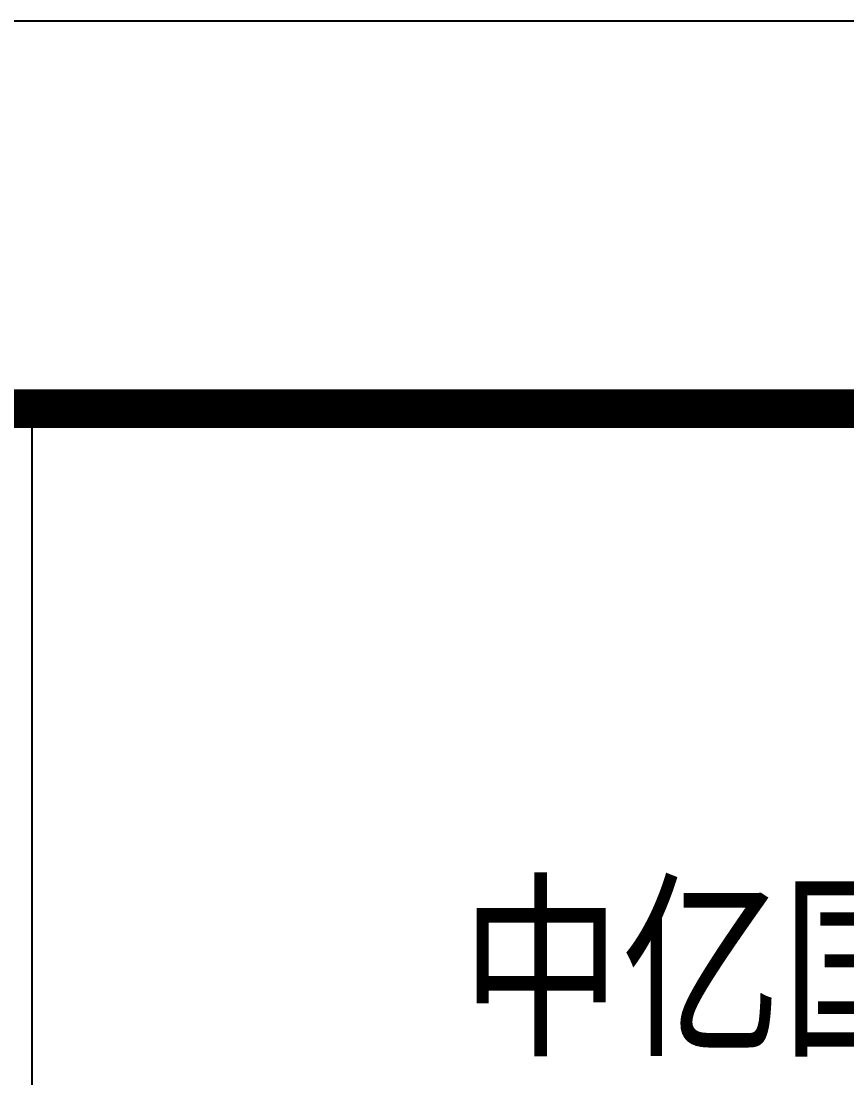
# Model space of a CAD drawing. Extents: x -695846 to 822170, y -413475 to 397179.
# Drawn here: x -420503 to -418372, y 174447 to 177174 of the extents above; entities that cross this region are included whole.
import ezdxf

# ---------------------------------------------------------------- set-up
doc = ezdxf.new("R2010")
doc.units = 0
doc.header["$LTSCALE"] = 1000
doc.header["$MEASUREMENT"] = 0
doc.layers.add('T-图框-175', color=175, linetype='Continuous')
doc.layers.add('TK', color=4, linetype='Continuous')
doc.styles.add('-宋体', font='', dxfattribs={"width": 0.8})
doc.styles.get('-宋体').set_extended_font_data('NSimSun')

# ---------------------------------------------------------------- blocks, each defined once
blk = doc.blocks.new('中亿国际')
at = {"layer": 'TK', "style": '-宋体', "width": 0.8}
blk.add_text('中亿国际设计集团有限公司', height=378.827, dxfattribs=at).set_placement((2527839.9, -168709.6))
blk = doc.blocks.new('3er1t35wer1t')
blk.add_line((320885.4, 303477.1), (313385.4, 303477.1))
at = {"layer": 'TK', "color": 7}
blk.add_lwpolyline([(313385.4, 263477.1), (313385.4, 303477.1), (320885.4, 303477.1), (320885.4, 263477.1)], close=True, dxfattribs=at)
at = {"lineweight": 20}
blk.add_blockref('中亿国际', (-2213347.2, 470556.4), dxfattribs=at)

msp = doc.modelspace()

# ---------------------------------------------------------------- linework, layer by layer
at = {"layer": 'T-图框-175'}
msp.add_lwpolyline([(-471379.7, 135174.1), (-411979.7, 135174.1), (-411979.7, 177174.1), (-471379.7, 177174.1)], close=True, dxfattribs=at)
at = {"layer": 'T-图框-175', "const_width": 100}
msp.add_lwpolyline([(-468879.7, 136174.1), (-412979.7, 136174.1), (-412979.7, 176174.1), (-468879.7, 176174.1)], close=True, dxfattribs=at)

# ---------------------------------------------------------------- block references
msp.add_blockref('3er1t35wer1t', (-733860.2, -127303))

doc.saveas('drawing.dxf')
